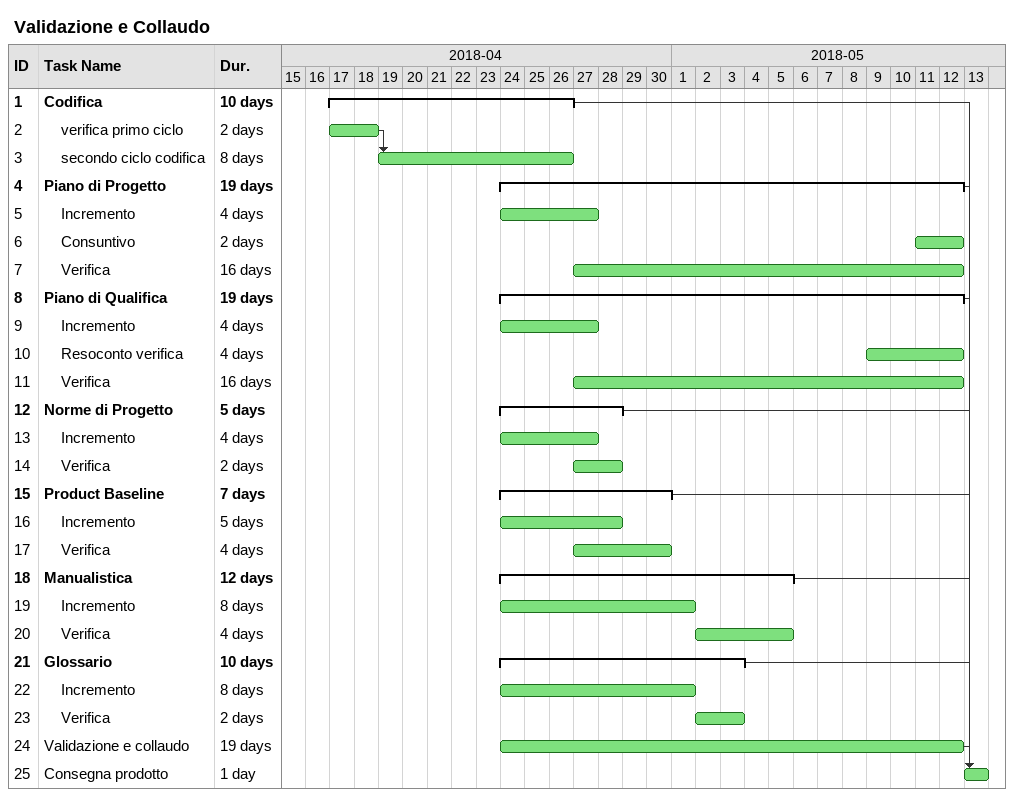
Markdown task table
Validazione e Collaudo

| ID | Level | Task | Duration | Start | Finish | Predecessors |
|---|---|---|---|---|---|---|
| 1 | 1 | **Codifica** | 10d | 2018-04-17 | 2018-04-26 |  |
| 2 | 2 | verifica primo ciclo | 2d | 2018-04-17 | 2018-04-18 |  |
| 3 | 2 | secondo ciclo codifica | 8d | 2018-04-19 | 2018-04-26 | 2 |
| 4 | 1 | **Piano di Progetto** | 19d | 2018-04-24 | 2018-05-12 |  |
| 5 | 2 | Incremento | 4d | 2018-04-24 | 2018-04-27 |  |
| 6 | 2 | Consuntivo | 2d | 2018-05-11 | 2018-05-12 |  |
| 7 | 2 | Verifica | 16d | 2018-04-27 | 2018-05-12 |  |
| 8 | 1 | **Piano di Qualifica** | 19d | 2018-04-24 | 2018-05-12 |  |
| 9 | 2 | Incremento | 4d | 2018-04-24 | 2018-04-27 |  |
| 10 | 2 | Resoconto verifica | 4d | 2018-05-09 | 2018-05-12 |  |
| 11 | 2 | Verifica | 16d | 2018-04-27 | 2018-05-12 |  |
| 12 | 1 | **Norme di Progetto** | 5d | 2018-04-24 | 2018-04-28 |  |
| 13 | 2 | Incremento | 4d | 2018-04-24 | 2018-04-27 |  |
| 14 | 2 | Verifica | 2d | 2018-04-27 | 2018-04-28 |  |
| 15 | 1 | **Product Baseline** | 7d | 2018-04-24 | 2018-04-30 |  |
| 16 | 2 | Incremento | 5d | 2018-04-24 | 2018-04-28 |  |
| 17 | 2 | Verifica | 4d | 2018-04-27 | 2018-04-30 |  |
| 18 | 1 | **Manualistica** | 12d | 2018-04-24 | 2018-05-05 |  |
| 19 | 2 | Incremento | 8d | 2018-04-24 | 2018-05-01 |  |
| 20 | 2 | Verifica | 4d | 2018-05-02 | 2018-05-05 |  |
| 21 | 1 | **Glossario** | 10d | 2018-04-24 | 2018-05-03 |  |
| 22 | 2 | Incremento | 8d | 2018-04-24 | 2018-05-01 |  |
| 23 | 2 | Verifica | 2d | 2018-05-02 | 2018-05-03 |  |
| 24 | 1 | Validazione e collaudo | 19d | 2018-04-24 | 2018-05-12 |  |
| 25 | 1 | Consegna prodotto | 1d | 2018-05-13 | 2018-05-13 | 1, 4, 8, 12, 15, 18, 21, 24 |
